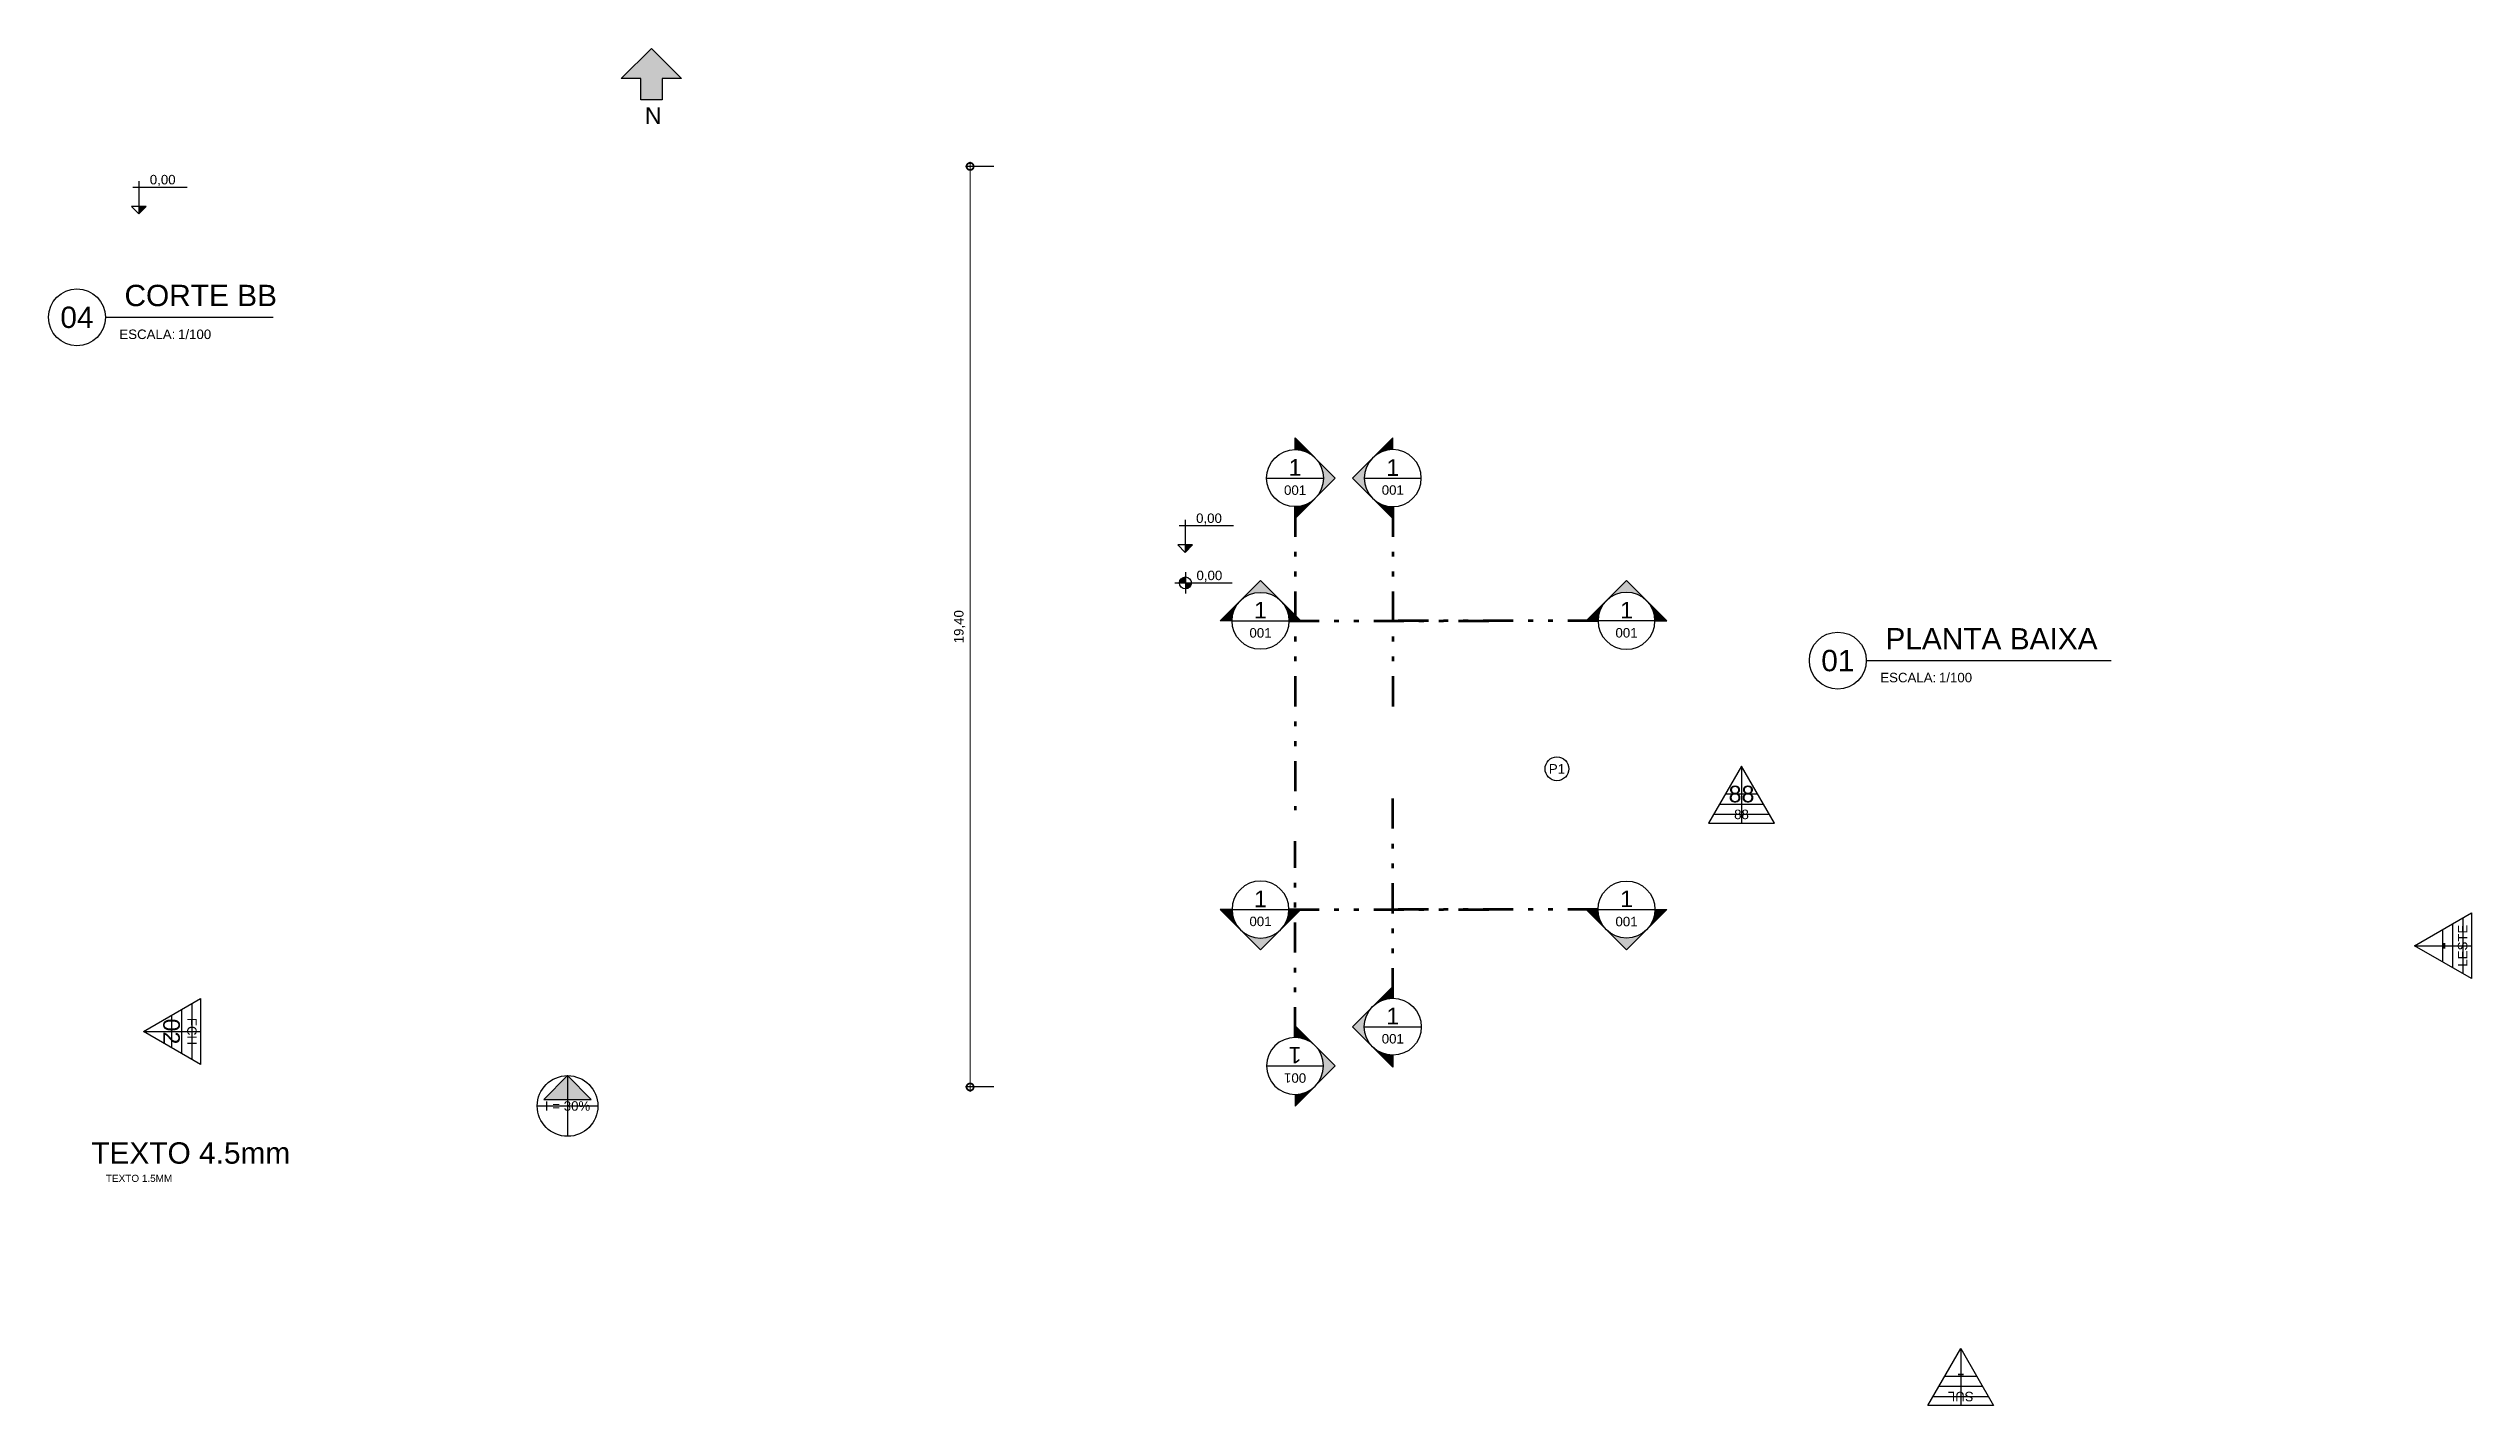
# Model space of a CAD drawing. Header units: metres. Extents: x -26.3 to 24.8, y -7.2 to 21.4.
import ezdxf
from ezdxf.enums import TextEntityAlignment as Align

# ---------------------------------------------------------------- set-up
doc = ezdxf.new("R2010")
doc.units = ezdxf.units.M
doc.header["$LTSCALE"] = 0.25
doc.linetypes.add('DIVIDEX2', pattern=[63.5, 25.4, -12.7, 0, -12.7, 0, -12.7])
doc.layers.add('ARQ_CINZA 06', color=255, linetype='Continuous', lineweight=9)
doc.layers.add('SIMB_LCT', color=252, linetype='DIVIDEX2', lineweight=100)
doc.layers.add('ARQ_COTA_AZUL', color=5, linetype='Continuous', lineweight=20, true_color=0x0000ff)
for name, color, linetype in [('ARQ_TXT 01', 1, 'Continuous'), ('SIMB_01', 1, 'Continuous'), ('SIMB_02', 2, 'Continuous'), ('SIMB_PREENCHIMENTO', 253, 'Continuous'), ('SIMB_TXT', 1, 'Continuous')]:
    doc.layers.add(name, color=color, linetype=linetype)
doc.layers.add('SIMB_0', color=7, linetype='Continuous', true_color=0xfcc187, plot=False)
doc.styles.add('Annot_1.5mm', font='arial.ttf', dxfattribs={"height": 1.5})
doc.styles.add('Annot_2.0mm', font='arial.ttf', dxfattribs={"height": 2})
doc.styles.add('Annot_3.5mm', font='arial.ttf', dxfattribs={"height": 3.5})
doc.styles.add('Annot_4.5mm', font='arial.ttf', dxfattribs={"height": 4.5})
doc.styles.add('cota', font='arial.ttf')
doc.styles.add('SIMB', font='arial.ttf')
doc.dimstyles.new('Info 01 - annot', dxfattribs={"dimtxt": 2, "dimasz": 3, "dimexe": 1, "dimexo": 1, "dimgap": 1, "dimtad": 1, "dimzin": 4, "dimtxsty": 'cota', "dimblk": 'DOTSMALL', "dimcen": 2, "dimdle": 1, "dimclrd": 256, "dimclre": 256, "dimclrt": 1, "dimazin": 2, "dimtfac": 0.09, "dimtix": 1, "dimtmove": 2, "dimatfit": 2, "dimfxl": 5, "dimfxlon": 1, "dimtolj": 1, "dimtzin": 4, "dimlwd": -1, "dimarcsym": 1})

# ---------------------------------------------------------------- blocks, each defined once
blk = doc.blocks.new('*U81')
at = {"layer": 'SIMB_0'}
for p, q in [((0, 8), (0, -4)), ((-3.39, 2.13), (3.39, 2.13)), ((-5.86, -2.14), (5.86, -2.14))]:
    blk.add_line(p, q, dxfattribs=at)
at = {"layer": 'SIMB_02'}
blk.add_line((-4.62, 0), (4.62, 0), dxfattribs=at)
blk.add_lwpolyline([(6.93, -4), (0, 8), (-6.93, -4)], close=True, dxfattribs=at)
at = {"layer": 'SIMB_TXT', "style": 'SIMB'}
for tag, height, p in [('00', 3.5, (0, 2.12)), ('000', 2, (0, -2.17))]:
    blk.add_attdef(tag, text='', height=height, dxfattribs=at).set_placement(p, align=Align.MIDDLE_CENTER)
blk = doc.blocks.new('*U83')
at = {"layer": 'SIMB_0'}
for p, q in [((0, 8), (0, -4)), ((-3.39, 2.13), (3.39, 2.13)), ((-5.86, -2.14), (5.86, -2.14))]:
    blk.add_line(p, q, dxfattribs=at)
at = {"layer": 'SIMB_02'}
blk.add_line((-4.62, 0), (4.62, 0), dxfattribs=at)
blk.add_lwpolyline([(6.93, -4), (0, 8), (-6.93, -4)], close=True, dxfattribs=at)
at = {"layer": 'SIMB_TXT', "style": 'SIMB'}
for tag, height, p in [('00', 3.5, (0, 2.13)), ('000', 2, (0, -2.11))]:
    blk.add_attdef(tag, text='', height=height, rotation=180, dxfattribs=at).set_placement(p, align=Align.MIDDLE_CENTER)
blk = doc.blocks.new('*U87')
at = {"layer": 'ARQ_CINZA 06'}
blk.add_hatch(color=256, dxfattribs=at).paths.add_polyline_path([(0, 0), (-5, -5), (5, -5)])
at = {"layer": 'SIMB_0'}
for p, q in [((0, 0), (0, -12.78)), ((-6.39, -6.39), (6.39, -6.39))]:
    blk.add_line(p, q, dxfattribs=at)
blk.add_circle((0, -6.39), 6.39, dxfattribs=at)
at = {"layer": 'SIMB_01'}
blk.add_lwpolyline([(0, 0), (-5, -5), (5, -5), (0, 0)], dxfattribs=at)
at = {"layer": 'SIMB_01', "style": 'Annot_2.0mm'}
blk.add_attdef('INCLINACAO', text='', height=2, dxfattribs=at).set_placement((0, -6.39), align=Align.MIDDLE_CENTER)
blk = doc.blocks.new('*U26')
at = {"layer": 'SIMB_02'}
blk.add_line((6, 0), (41.33, 0), dxfattribs=at)
blk.add_circle((0, 0), 6, dxfattribs=at)
at = {"layer": 'SIMB_TXT', "style": 'SIMB'}
blk.add_text('ESCALA:', height=2, dxfattribs=at).set_placement((8.94, -4.58))
blk.add_attdef('TITULO_DO_DESENHO', text='', height=4.5, dxfattribs=at).set_placement((10.02, 1), align=Align.BOTTOM_LEFT)
blk.add_attdef('NUM', text='', height=4.5, dxfattribs=at).set_placement((0, 0), align=Align.MIDDLE_CENTER)
blk.add_attdef('ESCALA', (21.3, -4.58), '', height=2, dxfattribs=at)
blk = doc.blocks.new('*U55')
at = {"layer": 'SIMB_PREENCHIMENTO', "transparency": 33554587}
h = blk.add_hatch(color=256, dxfattribs=at)
h.dxf.hatch_style = 1
h.paths.add_polyline_path([(1.56, 1.56), (0, 1.56), (0, 0)])
at = {"layer": 'SIMB_01'}
for p, q in [((-1.25, 5.63), (10.18, 5.63)), ((0, 6.88), (0, 0))]:
    blk.add_line(p, q, dxfattribs=at)
blk.add_lwpolyline([(-1.56, 1.56), (0, 0), (1.56, 1.56), (-1.56, 1.56)], dxfattribs=at)
at = {"layer": 'SIMB_TXT', "style": 'SIMB'}
blk.add_attdef('00,00', (2.3, 6.2), '', height=2, dxfattribs=at)
blk = doc.blocks.new('norte')
at = {"layer": 'SIMB_PREENCHIMENTO'}
blk.add_hatch(color=256, dxfattribs=at).paths.add_polyline_path([(-6.36, -6.36), (-2.25, -6.36), (-2.25, -10.86), (2.25, -10.86), (2.25, -6.36), (6.36, -6.36), (0, 0)])
at = {"layer": 'SIMB_01'}
blk.add_lwpolyline([(-2.25, -6.36), (-6.36, -6.36), (0, 0), (6.36, -6.36), (2.25, -6.36), (2.25, -10.86), (-2.25, -10.86)], close=True, dxfattribs=at)
at = {"layer": 'SIMB_01', "insert": (-1.4, -12.39), "char_height": 3.5, "width": 3.7, "attachment_point": 1, "style": 'Annot_3.5mm'}
blk.add_mtext('N', dxfattribs=at)
blk = doc.blocks.new('*U65')
at = {"layer": 'SIMB_PREENCHIMENTO', "transparency": 33554587}
h = blk.add_hatch(color=256, dxfattribs=at)
h.dxf.hatch_style = 1
h.paths.add_polyline_path([(0, 1.25, 0.414214), (-1.25, 0), (0, 0)])
h.paths.add_polyline_path([(1.25, 0), (0, 0), (0, -1.25, 0.414214)])
at = {"layer": 'SIMB_01'}
for p, q in [((-2.25, 0), (9.81, 0)), ((0, 2.25), (0, -2.25))]:
    blk.add_line(p, q, dxfattribs=at)
blk.add_circle((0, 0), 1.25, dxfattribs=at)
at = {"layer": 'SIMB_TXT', "style": 'SIMB'}
blk.add_attdef('00,00', (2.32, 0.58), '', height=2, dxfattribs=at)
blk = doc.blocks.new('*U66')
at = {"layer": 'SIMB_PREENCHIMENTO', "transparency": 33554587}
h = blk.add_hatch(color=256, dxfattribs=at)
h.dxf.hatch_style = 1
h.paths.add_polyline_path([(0, 8.48), (-4.15, 4.33, -0.401827), (4.15, 4.33)])
h = blk.add_hatch(color=256, dxfattribs=at)
h.dxf.hatch_style = 1
h.paths.add_polyline_path([(-4.33, 4.15), (-8.48, 0), (-6, 0, -0.193399)])
h = blk.add_hatch(color=256, dxfattribs=at)
h.dxf.hatch_style = 1
h.paths.add_polyline_path([(4.33, 4.15, -0.193399), (6, 0), (8.48, 0)])
at = {"layer": 'SIMB_01'}
for p, q in [((-8.48, 0), (0, 8.48)), ((8.48, 0), (0, 8.48)), ((0, -6), (0, 6)), ((-6, 0), (-8.48, 0)), ((6, 0), (8.48, 0))]:
    blk.add_line(p, q, dxfattribs=at)
blk.add_circle((0, 0), 6, dxfattribs=at)
at = {"layer": 'SIMB_LCT'}
blk.add_line((6, 0), (69.96, 0), dxfattribs=at)
at = {"layer": 'SIMB_TXT', "style": 'SIMB'}
for tag, height, p in [('000', 3.5, (-2.25, 0)), ('999', 2, (2.53, 0))]:
    blk.add_attdef(tag, text='', height=height, rotation=90, dxfattribs=at).set_placement(p, align=Align.MIDDLE_CENTER)
blk = doc.blocks.new('*U64')
at = {"layer": 'SIMB_PREENCHIMENTO', "transparency": 33554587}
h = blk.add_hatch(color=256, dxfattribs=at)
h.dxf.hatch_style = 1
h.paths.add_polyline_path([(0, 8.48), (-4.15, 4.33, -0.401827), (4.15, 4.33)])
h = blk.add_hatch(color=256, dxfattribs=at)
h.dxf.hatch_style = 1
h.paths.add_polyline_path([(-4.33, 4.15), (-8.48, 0), (-6, 0, -0.193399)])
h = blk.add_hatch(color=256, dxfattribs=at)
h.dxf.hatch_style = 1
h.paths.add_polyline_path([(4.33, 4.15, -0.193399), (6, 0), (8.48, 0)])
at = {"layer": 'SIMB_01'}
for p, q in [((-8.48, 0), (0, 8.48)), ((8.48, 0), (0, 8.48)), ((0, 6), (0, -6)), ((-6, 0), (-8.48, 0)), ((6, 0), (8.48, 0))]:
    blk.add_line(p, q, dxfattribs=at)
blk.add_circle((0, 0), 6, dxfattribs=at)
at = {"layer": 'SIMB_LCT'}
blk.add_line((6, 0), (49.63, 0), dxfattribs=at)
at = {"layer": 'SIMB_TXT', "style": 'SIMB'}
for tag, height, p in [('000', 3.5, (-2.26, 0)), ('999', 2, (2.55, 0))]:
    blk.add_attdef(tag, text='', height=height, rotation=270, dxfattribs=at).set_placement(p, align=Align.MIDDLE_CENTER)
blk = doc.blocks.new('*U61')
at = {"layer": 'SIMB_PREENCHIMENTO', "transparency": 33554587}
h = blk.add_hatch(color=256, dxfattribs=at)
h.dxf.hatch_style = 1
h.paths.add_polyline_path([(0, 8.48), (-4.15, 4.33, -0.401827), (4.15, 4.33)])
h = blk.add_hatch(color=256, dxfattribs=at)
h.dxf.hatch_style = 1
h.paths.add_polyline_path([(-4.33, 4.15), (-8.48, 0), (-6, 0, -0.193399)])
h = blk.add_hatch(color=256, dxfattribs=at)
h.dxf.hatch_style = 1
h.paths.add_polyline_path([(4.33, 4.15, -0.193399), (6, 0), (8.48, 0)])
at = {"layer": 'SIMB_01'}
for p, q in [((-8.48, 0), (0, 8.48)), ((8.48, 0), (0, 8.48)), ((0, 6), (0, -6)), ((-6, 0), (-8.48, 0)), ((6, 0), (8.48, 0))]:
    blk.add_line(p, q, dxfattribs=at)
blk.add_circle((0, 0), 6, dxfattribs=at)
at = {"layer": 'SIMB_LCT'}
blk.add_line((6, 0), (49.63, 0), dxfattribs=at)
at = {"layer": 'SIMB_TXT', "style": 'SIMB'}
for tag, height, p in [('999', 2, (-2.53, 0)), ('000', 3.5, (2.25, 0))]:
    blk.add_attdef(tag, text='', height=height, rotation=270, dxfattribs=at).set_placement(p, align=Align.MIDDLE_CENTER)
blk = doc.blocks.new('*U62')
at = {"layer": 'SIMB_PREENCHIMENTO', "transparency": 33554587}
h = blk.add_hatch(color=256, dxfattribs=at)
h.dxf.hatch_style = 1
h.paths.add_polyline_path([(0, 8.48), (-4.15, 4.33, -0.401827), (4.15, 4.33)])
h = blk.add_hatch(color=256, dxfattribs=at)
h.dxf.hatch_style = 1
h.paths.add_polyline_path([(-4.33, 4.15), (-8.48, 0), (-6, 0, -0.193399)])
h = blk.add_hatch(color=256, dxfattribs=at)
h.dxf.hatch_style = 1
h.paths.add_polyline_path([(4.33, 4.15, -0.193399), (6, 0), (8.48, 0)])
at = {"layer": 'SIMB_01'}
for p, q in [((-8.48, 0), (0, 8.48)), ((8.48, 0), (0, 8.48)), ((-6, 0), (-8.48, 0)), ((-6, 0), (6, 0)), ((6, 0), (8.48, 0))]:
    blk.add_line(p, q, dxfattribs=at)
blk.add_circle((0, 0), 6, dxfattribs=at)
at = {"layer": 'SIMB_LCT'}
blk.add_line((6, 0), (49.63, 0), dxfattribs=at)
at = {"layer": 'SIMB_TXT', "style": 'SIMB'}
for tag, height, p in [('000', 3.5, (0, 2.25)), ('999', 2, (0, -2.53))]:
    blk.add_attdef(tag, text='', height=height, dxfattribs=at).set_placement(p, align=Align.MIDDLE_CENTER)
blk = doc.blocks.new('*U63')
at = {"layer": 'SIMB_PREENCHIMENTO', "transparency": 33554587}
h = blk.add_hatch(color=256, dxfattribs=at)
h.dxf.hatch_style = 1
h.paths.add_polyline_path([(0, 8.48), (-4.15, 4.33, -0.401827), (4.15, 4.33)])
h = blk.add_hatch(color=256, dxfattribs=at)
h.dxf.hatch_style = 1
h.paths.add_polyline_path([(-4.33, 4.15), (-8.48, 0), (-6, 0, -0.193399)])
h = blk.add_hatch(color=256, dxfattribs=at)
h.dxf.hatch_style = 1
h.paths.add_polyline_path([(4.33, 4.15, -0.193399), (6, 0), (8.48, 0)])
at = {"layer": 'SIMB_01'}
for p, q in [((-8.48, 0), (0, 8.48)), ((8.48, 0), (0, 8.48)), ((-6, 0), (-8.48, 0)), ((-6, 0), (6, 0)), ((6, 0), (8.48, 0))]:
    blk.add_line(p, q, dxfattribs=at)
blk.add_circle((0, 0), 6, dxfattribs=at)
at = {"layer": 'SIMB_LCT'}
blk.add_line((6, 0), (49.63, 0), dxfattribs=at)
at = {"layer": 'SIMB_TXT', "style": 'SIMB'}
for tag, height, p in [('000', 3.5, (0, 2.25)), ('999', 2, (0, -2.53))]:
    blk.add_attdef(tag, text='', height=height, dxfattribs=at).set_placement(p, align=Align.MIDDLE_CENTER)
blk = doc.blocks.new('*U58')
at = {"layer": 'SIMB_PREENCHIMENTO', "transparency": 33554587}
h = blk.add_hatch(color=256, dxfattribs=at)
h.dxf.hatch_style = 1
h.paths.add_polyline_path([(0, 8.48), (-4.15, 4.33, -0.401827), (4.15, 4.33)])
h = blk.add_hatch(color=256, dxfattribs=at)
h.dxf.hatch_style = 1
h.paths.add_polyline_path([(-4.33, 4.15), (-8.48, 0), (-6, 0, -0.193399)])
h = blk.add_hatch(color=256, dxfattribs=at)
h.dxf.hatch_style = 1
h.paths.add_polyline_path([(4.33, 4.15, -0.193399), (6, 0), (8.48, 0)])
at = {"layer": 'SIMB_01'}
for p, q in [((-8.48, 0), (0, 8.48)), ((8.48, 0), (0, 8.48)), ((-6, 0), (-8.48, 0)), ((-6, 0), (6, 0)), ((6, 0), (8.48, 0))]:
    blk.add_line(p, q, dxfattribs=at)
blk.add_circle((0, 0), 6, dxfattribs=at)
at = {"layer": 'SIMB_LCT'}
blk.add_line((6, 0), (49.63, 0), dxfattribs=at)
at = {"layer": 'SIMB_TXT', "style": 'SIMB'}
for tag, height, p in [('999', 2, (0, 2.55)), ('000', 3.5, (0, -2.26))]:
    blk.add_attdef(tag, text='', height=height, dxfattribs=at).set_placement(p, align=Align.MIDDLE_CENTER)
blk = doc.blocks.new('*U59')
at = {"layer": 'SIMB_PREENCHIMENTO', "transparency": 33554587}
h = blk.add_hatch(color=256, dxfattribs=at)
h.dxf.hatch_style = 1
h.paths.add_polyline_path([(0, 8.48), (-4.15, 4.33, -0.401827), (4.15, 4.33)])
h = blk.add_hatch(color=256, dxfattribs=at)
h.dxf.hatch_style = 1
h.paths.add_polyline_path([(-4.33, 4.15), (-8.48, 0), (-6, 0, -0.193399)])
h = blk.add_hatch(color=256, dxfattribs=at)
h.dxf.hatch_style = 1
h.paths.add_polyline_path([(4.33, 4.15, -0.193399), (6, 0), (8.48, 0)])
at = {"layer": 'SIMB_01'}
for p, q in [((-8.48, 0), (0, 8.48)), ((8.48, 0), (0, 8.48)), ((-6, 0), (-8.48, 0)), ((6, 0), (-6, 0)), ((6, 0), (8.48, 0))]:
    blk.add_line(p, q, dxfattribs=at)
blk.add_circle((0, 0), 6, dxfattribs=at)
at = {"layer": 'SIMB_LCT'}
blk.add_line((6, 0), (49.63, 0), dxfattribs=at)
at = {"layer": 'SIMB_TXT', "style": 'SIMB'}
for tag, height, p in [('999', 2, (0, 2.53)), ('000', 3.5, (0, -2.25))]:
    blk.add_attdef(tag, text='', height=height, rotation=180, dxfattribs=at).set_placement(p, align=Align.MIDDLE_CENTER)
blk = doc.blocks.new('*U60')
at = {"layer": 'SIMB_PREENCHIMENTO', "transparency": 33554587}
h = blk.add_hatch(color=256, dxfattribs=at)
h.dxf.hatch_style = 1
h.paths.add_polyline_path([(0, 8.48), (-4.15, 4.33, -0.401827), (4.15, 4.33)])
h = blk.add_hatch(color=256, dxfattribs=at)
h.dxf.hatch_style = 1
h.paths.add_polyline_path([(-4.33, 4.15), (-8.48, 0), (-6, 0, -0.193399)])
h = blk.add_hatch(color=256, dxfattribs=at)
h.dxf.hatch_style = 1
h.paths.add_polyline_path([(4.33, 4.15, -0.193399), (6, 0), (8.48, 0)])
at = {"layer": 'SIMB_01'}
for p, q in [((-8.48, 0), (0, 8.48)), ((8.48, 0), (0, 8.48)), ((0, -6), (0, 6)), ((-6, 0), (-8.48, 0)), ((6, 0), (8.48, 0))]:
    blk.add_line(p, q, dxfattribs=at)
blk.add_circle((0, 0), 6, dxfattribs=at)
at = {"layer": 'SIMB_LCT'}
blk.add_line((6, 0), (47.36, 0), dxfattribs=at)
at = {"layer": 'SIMB_TXT', "style": 'SIMB'}
for tag, height, p in [('999', 2, (-2.55, 0)), ('000', 3.5, (2.26, 0))]:
    blk.add_attdef(tag, text='', height=height, rotation=90, dxfattribs=at).set_placement(p, align=Align.MIDDLE_CENTER)
blk = doc.blocks.new('*U18')
at = {"layer": 'SIMB_02'}
blk.add_circle((0, 0), 2.5, dxfattribs=at)
at = {"layer": 'SIMB_TXT', "style": 'SIMB'}
blk.add_attdef('CDESQ', text='', height=2, dxfattribs=at).set_placement((0, 0), align=Align.MIDDLE_CENTER)
blk = doc.blocks.new('*U57')
at = {"layer": 'SIMB_02'}
blk.add_line((6, 0), (57.59, 0), dxfattribs=at)
blk.add_circle((0, 0), 6, dxfattribs=at)
at = {"layer": 'SIMB_TXT', "style": 'SIMB'}
blk.add_text('ESCALA:', height=2, dxfattribs=at).set_placement((8.94, -4.58))
blk.add_attdef('TITULO_DO_DESENHO', text='', height=4.5, dxfattribs=at).set_placement((10.02, 1), align=Align.BOTTOM_LEFT)
blk.add_attdef('NUM', text='', height=4.5, dxfattribs=at).set_placement((0, 0), align=Align.MIDDLE_CENTER)
blk.add_attdef('ESCALA', (21.3, -4.58), '', height=2, dxfattribs=at)
blk = doc.blocks.new('_DotSmall')
at = {"color": 0, "linetype": 'ByBlock', "const_width": 0.5}
blk.add_lwpolyline([(-0.0625, 0, 1), (0.0625, 0, 1)], format="xyb", close=True, dxfattribs=at)
blk = doc.blocks.new('*D67')
at = {"layer": 'ARQ_COTA_AZUL', "lineweight": -2, "transparency": 16777216}
for p, q in [((-6.348, 18.953), (-6.948, 18.953)), ((-6.348, -0.444), (-6.948, -0.444))]:
    blk.add_line(p, q, dxfattribs=at)
at = {"layer": 'ARQ_COTA_AZUL', "transparency": 16777216}
blk.add_line((-6.848, -0.544), (-6.848, 19.053), dxfattribs=at)
at = {"layer": 'ARQ_COTA_AZUL', "transparency": 16777216, "xscale": 0.3, "yscale": 0.3, "zscale": 0.3}
for p, rotation in [((-6.848, 18.953), 90), ((-6.848, -0.444), 270)]:
    blk.add_blockref('_DotSmall', p, dxfattribs=dict(at, rotation=rotation))
at = {"layer": 'ARQ_COTA_AZUL', "color": 1, "transparency": 16777216, "insert": (-7.068, 9.254), "char_height": 0.2, "attachment_point": 5, "rotation": 90, "style": 'cota'}
blk.add_mtext('\\A1;19,40', dxfattribs=at)

msp = doc.modelspace()

# ---------------------------------------------------------------- block references
at = {"xscale": 0.1, "yscale": 0.1, "zscale": 0.1}
msp.add_blockref('norte', (-13.563, 21.439), dxfattribs=at)
for name, p, values in [('*U55', (-24.364, 17.955), {'00,00': '0,00'}), ('*U26', (-25.669, 15.774), {'TITULO_DO_DESENHO': 'CORTE BB', 'NUM': '04', 'ESCALA': '1/100'}), ('*U55', (-2.316, 10.821), {'00,00': '0,00'}), ('*U65', (-2.31, 10.177), {'00,00': '0,00'}), ('*U62', (-0.729, 9.378), {'999': '001', '000': '1'}), ('*U57', (11.437, 8.541), {'TITULO_DO_DESENHO': 'PLANTA BAIXA', 'NUM': '01', 'ESCALA': '1/100'}), ('*U18', (5.518, 6.26), {'CDESQ': 'P1'}), ('*U81', (9.407, 5.517), {'00': '88', '000': '88'}), ('*U87', (-15.33, -0.205), {'INCLINACAO': 'I = 30%'})]:
    msp.add_blockref(name, p, dxfattribs=at).add_auto_attribs(values)
for name, p, rotation in [('*U66', (0, 12.385), 270), ('*U61', (2.059, 0.825), 90.00000000000001), ('*U59', (6.984, 3.295), 180)]:
    msp.add_blockref(name, p, dxfattribs=dict(at, rotation=rotation)).add_auto_attribs({'999': '001', '000': '1'})
ref = msp.add_blockref('*U64', (2.059, 12.385), dxfattribs=dict(xscale=-0.1, yscale=0.1, zscale=0.1, rotation=90))
ref.add_attrib('999', '001', dxfattribs={"layer": 'SIMB_TXT', "height": 0.2, "style": 'SIMB'}).set_placement((2.059, 12.135), align=Align.MIDDLE_CENTER)
ref.add_attrib('000', '1', dxfattribs={"layer": 'SIMB_TXT', "height": 0.35, "style": 'SIMB'}).set_placement((2.059, 12.608), align=Align.MIDDLE_CENTER)
ref = msp.add_blockref('*U63', (6.984, 9.378), dxfattribs=dict(xscale=-0.1, yscale=0.1, zscale=0.1))
ref.add_attrib('999', '001', dxfattribs={"layer": 'SIMB_TXT', "height": 0.2, "style": 'SIMB'}).set_placement((6.984, 9.126), align=Align.MIDDLE_CENTER)
ref.add_attrib('000', '1', dxfattribs={"layer": 'SIMB_TXT', "height": 0.35, "style": 'SIMB'}).set_placement((6.984, 9.603), align=Align.MIDDLE_CENTER)
ref = msp.add_blockref('*U60', (0, 0), dxfattribs=dict(xscale=-0.1, yscale=0.1, zscale=0.1, rotation=270))
ref.add_attrib('999', '001', dxfattribs={"layer": 'SIMB_TXT', "height": 0.2, "rotation": 180, "style": 'SIMB'}).set_placement((0, -0.255), align=Align.MIDDLE_CENTER)
ref.add_attrib('000', '1', dxfattribs={"layer": 'SIMB_TXT', "height": 0.35, "rotation": 180, "style": 'SIMB'}).set_placement((0, 0.226), align=Align.MIDDLE_CENTER)
ref = msp.add_blockref('*U58', (-0.729, 3.295), dxfattribs=dict(xscale=-0.1, yscale=0.1, zscale=0.1, rotation=180))
ref.add_attrib('999', '001', dxfattribs={"layer": 'SIMB_TXT', "height": 0.2, "style": 'SIMB'}).set_placement((-0.729, 3.045), align=Align.MIDDLE_CENTER)
ref.add_attrib('000', '1', dxfattribs={"layer": 'SIMB_TXT', "height": 0.35, "style": 'SIMB'}).set_placement((-0.729, 3.518), align=Align.MIDDLE_CENTER)
ref = msp.add_blockref('*U83', (24.39, 2.533), dxfattribs=dict(xscale=-0.1, yscale=0.1, zscale=0.1, rotation=89.99999999999993))
ref.add_attrib('00', '-', dxfattribs={"layer": 'SIMB_TXT', "height": 0.35, "rotation": 90, "style": 'SIMB'}).set_placement((24.177, 2.533), align=Align.MIDDLE_CENTER)
ref.add_attrib('000', 'LESTE', dxfattribs={"layer": 'SIMB_TXT', "height": 0.2, "rotation": 90, "style": 'SIMB'}).set_placement((24.602, 2.533), align=Align.MIDDLE_CENTER)
ref = msp.add_blockref('*U81', (-23.463, 0.726), dxfattribs=dict(xscale=-0.1, yscale=0.1, zscale=0.1, rotation=89.99999999999993))
ref.add_attrib('00', '02', dxfattribs={"layer": 'SIMB_TXT', "height": 0.35, "rotation": 270, "style": 'SIMB'}).set_placement((-23.676, 0.726), align=Align.MIDDLE_CENTER)
ref.add_attrib('000', 'FCH', dxfattribs={"layer": 'SIMB_TXT', "height": 0.2, "rotation": 270, "style": 'SIMB'}).set_placement((-23.246, 0.726), align=Align.MIDDLE_CENTER)
ref = msp.add_blockref('*U83', (14.027, -6.756), dxfattribs=dict(xscale=-0.1, yscale=0.1, zscale=0.1, rotation=359.9999999999999))
ref.add_attrib('00', '-', dxfattribs={"layer": 'SIMB_TXT', "height": 0.35, "rotation": 180, "style": 'SIMB'}).set_placement((14.027, -6.543), align=Align.MIDDLE_CENTER)
ref.add_attrib('000', 'SUL', dxfattribs={"layer": 'SIMB_TXT', "height": 0.2, "rotation": 180, "style": 'SIMB'}).set_placement((14.027, -6.967), align=Align.MIDDLE_CENTER)

# ---------------------------------------------------------------- texts
at = {"layer": 'ARQ_TXT 01', "attachment_point": 1}
for s, insert, char_height, width, style in [('TEXTO 4.5mm', (-25.366, -1.61), 0.45, 4.74149, 'Annot_4.5mm'), ('TEXTO 1.5MM', (-25.058, -2.294), 0.15, 1.77789, 'Annot_1.5mm')]:
    msp.add_mtext(s, dxfattribs=dict(at, insert=insert, char_height=char_height, width=width, style=style))

# ---------------------------------------------------------------- dimensions: what is measured, and where the dimension line sits
at = {"layer": 'ARQ_COTA_AZUL'}
dim = msp.add_linear_dim(base=(-6.848, 18.953), p1=(-5.45, -0.444), p2=(-5.45, 18.953), angle=90, dimstyle='Info 01 - annot', dxfattribs=at)
dim.commit()
dim.dimension.update_dxf_attribs({"geometry": '*D67', "text_midpoint": (-7.068, 9.254)})

doc.saveas('drawing.dxf')
